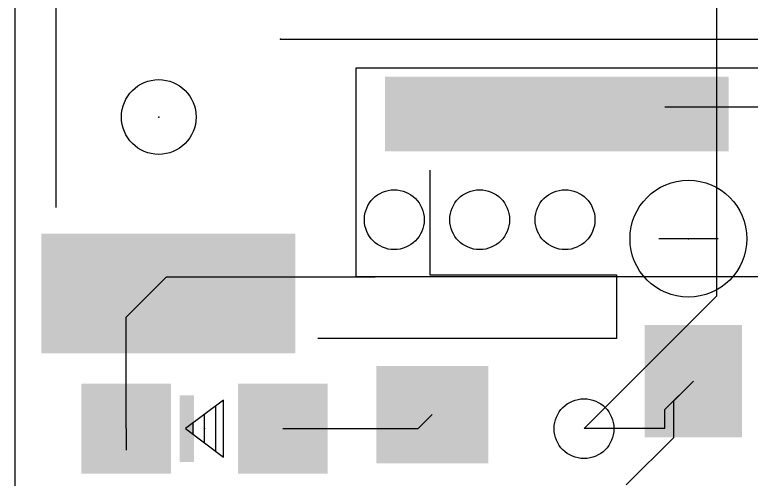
# Model space of a CAD drawing. Extents: x -12.6 to 36, y -7.3 to 38.4.
# Drawn here: x 0 to 9.86, y 4.91 to 11.12 of the extents above; entities that cross this region are included whole.
import ezdxf

# ---------------------------------------------------------------- set-up
doc = ezdxf.new("R2010")
doc.units = 0
for name, color, linetype in [('1', 22, 'CONTINUOUS'), ('16', 175, 'CONTINUOUS'), ('18', 82, 'CONTINUOUS'), ('20', 7, 'CONTINUOUS'), ('21', 2, 'CONTINUOUS'), ('23', 7, 'CONTINUOUS'), ('47', 253, 'CONTINUOUS')]:
    doc.layers.add(name, color=color, linetype=linetype)

# ---------------------------------------------------------------- blocks, each defined once
blk = doc.blocks.new('RECT')
blk.add_solid([(-0.5, -0.5), (0.5, -0.5), (-0.5, 0.5), (0.5, 0.5)])
blk = doc.blocks.new('PIE')
blk.add_circle((0, 0), 0.5)
blk = doc.blocks.new('ROUNDV')
blk.add_circle((0, 0), 0.5)

msp = doc.modelspace()

# ---------------------------------------------------------------- linework, layer by layer
at = {"layer": '1'}
for p, q in [((4.572, 10.414), (11.938, 10.414)), ((4.572, 7.62), (4.572, 10.414)), ((10.462, 9.888), (8.702, 9.888)), ((1.49, 7.078), (2.032, 7.62)), ((2.032, 7.62), (4.826, 7.62)), ((11.938, 7.62), (4.572, 7.62)), ((1.49, 5.588), (1.49, 7.078)), ((8.702, 5.842), (9.083, 6.223)), ((8.82, 5.96), (9.083, 6.223)), ((8.82, 5.47), (8.82, 5.96)), ((8.702, 5.588), (8.702, 5.842)), ((5.4, 5.588), (5.588, 5.776)), ((1.49, 5.588), (1.49, 5.3)), ((3.59, 5.588), (5.4, 5.588)), ((8.702, 5.588), (7.62, 5.588)), ((8.82, 5.47), (8.185, 4.835))]:
    msp.add_line(p, q, dxfattribs=at)
at = {"layer": '16'}
for p, q in [((0, 22.098), (0, 0)), ((9.398, 7.366), (9.398, 14.732)), ((7.62, 5.588), (9.398, 7.366))]:
    msp.add_line(p, q, dxfattribs=at)
at = {"layer": '20'}
msp.add_line((0, 19.05), (0, 2.54), dxfattribs=at)
at = {"layer": '21'}
for p, q in [((0.556, 8.545), (0.556, 13.045)), ((5.556, 9.045), (5.556, 7.645)), ((9.4138, 8.128), (8.6201, 8.128)), ((5.556, 7.645), (8.056, 7.645)), ((8.056, 7.645), (8.056, 6.795)), ((8.056, 6.795), (4.056, 6.795)), ((2.794, 5.969), (2.286, 5.588)), ((2.794, 5.207), (2.794, 5.969)), ((2.6924, 5.2832), (2.6924, 5.8928)), ((2.54, 5.3975), (2.54, 5.7785)), ((2.3876, 5.5118), (2.3876, 5.6642)), ((2.286, 5.588), (2.794, 5.207))]:
    msp.add_line(p, q, dxfattribs=at)
msp.add_circle((9.017, 8.128), 0.7817, dxfattribs=at)
at = {"layer": '23'}
for p in [(3.556, 10.795), (1.928, 9.755), (9.017, 8.128), (2.54, 5.588)]:
    msp.add_point(p, dxfattribs=at)
at = {"layer": '47'}
msp.add_line((3.556, 10.795), (35.986, 10.795), dxfattribs=at)

# ---------------------------------------------------------------- block references
at = {"layer": '1'}
msp.add_blockref('PIE', (1.928, 9.755), dxfattribs=at)
at = {"layer": '1', "yscale": 4.6, "rotation": 90}
msp.add_blockref('RECT', (7.256, 9.795), dxfattribs=at)
at = {"layer": '1'}
for p, xscale, yscale, rotation in [((2.056, 7.395), 3.4, 1.6, 180), ((9.083, 6.223), 1.3, 1.5, 180), ((5.588, 5.776), 1.3, 1.5, 270), ((1.49, 5.588), 1.2, 1.2, 90), ((3.59, 5.588), 1.2, 1.2, 90)]:
    msp.add_blockref('RECT', p, dxfattribs=dict(at, xscale=xscale, yscale=yscale, rotation=rotation))
at = {"layer": '18', "xscale": 0.8001, "yscale": 0.8001}
for p in [(5.08, 8.382), (5.08, 8.382), (6.223, 8.382), (6.223, 8.382), (7.366, 8.382), (7.366, 8.382), (7.62, 5.588), (7.62, 5.588)]:
    msp.add_blockref('ROUNDV', p, dxfattribs=at)
at = {"layer": '21', "xscale": 0.889, "yscale": 0.1905, "rotation": 90}
msp.add_blockref('RECT', (2.3043, 5.588), dxfattribs=at)

doc.saveas('drawing.dxf')
